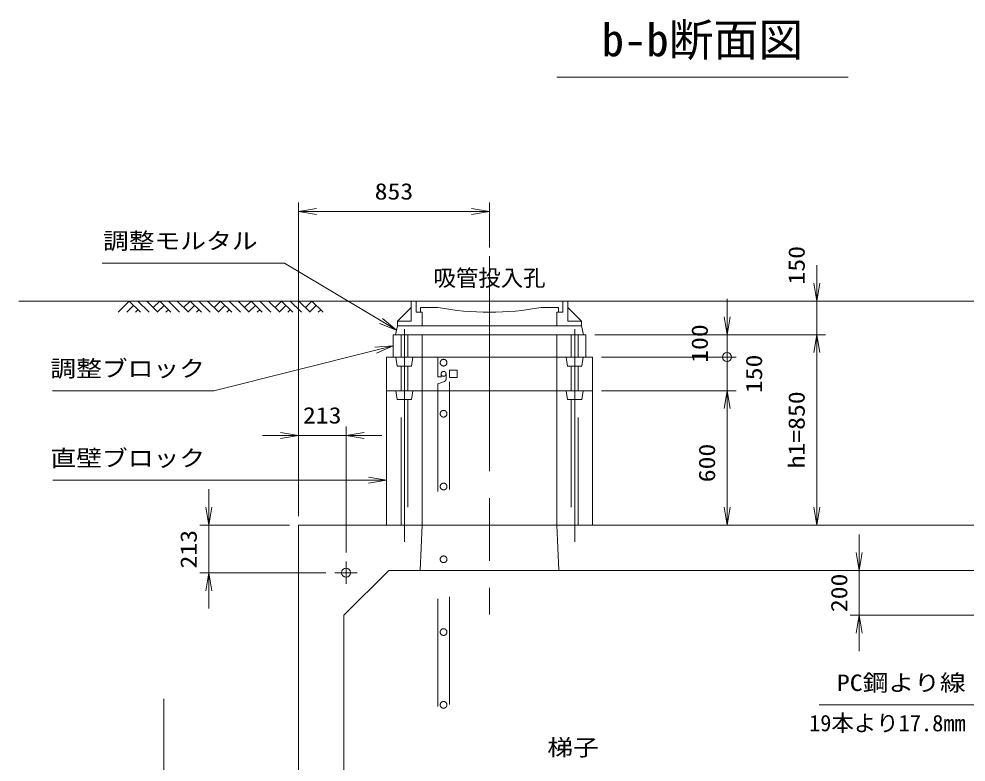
# Model space of a CAD drawing. Units: millimetres at full size. Extents: x 37600 to 71200, y -55520 to -31760.
# Drawn here: x 53105 to 57332, y -48170 to -44852 of the extents above; entities that cross this region are included whole.
import ezdxf
from ezdxf.enums import TextEntityAlignment as Align

# ---------------------------------------------------------------- set-up
doc = ezdxf.new("R2010")
doc.units = ezdxf.units.MM
doc.header["$LTSCALE"] = 80.0044
doc.linetypes.add('CHAIN', pattern=[18.5, 12, -1.5, 3.5, -1.5])
doc.linetypes.add('DASHED_SPACED', pattern=[12, 6, -6])
for name, color, linetype, lineweight in [('0_2', 4, 'Continuous', 13), ('FRP', 4, 'DASHED_SPACED', 13), ('寸法', 6, 'Continuous', 13), ('文字', 2, 'Continuous', 13), ('ﾊｯﾁﾝｸﾞ', 4, 'Continuous', 9)]:
    doc.layers.add(name, color=color, linetype=linetype, lineweight=lineweight)
doc.styles.add('ＭＳ ゴシック', font='')
doc.styles.get('ＭＳ ゴシック').set_extended_font_data('MS Gothic')

# ---------------------------------------------------------------- blocks, each defined once
blk = doc.blocks.new('open_arrow')
at = {"color": 0, "linetype": 'Continuous', "lineweight": -2}
blk.add_lwpolyline([(7.5, 1.25), (0, 0), (7.5, -1.25)], dxfattribs=at)
blk = doc.blocks.new('dimension_origin')
at = {"color": 0, "linetype": 'Continuous', "lineweight": -2}
blk.add_circle((0, 0), 1.25, dxfattribs=at)

msp = doc.modelspace()

# ---------------------------------------------------------------- linework, layer by layer
at = {"layer": '0_2', "color": 2, "linetype": 'CHAIN'}
for p, q in [((55205, -45912), (55205, -47512)), ((54825, -46237), (54825, -47187)), ((55585, -46237), (55585, -47187)), ((54565, -47275), (54565, -47375)), ((54515, -47325), (54615, -47325))]:
    msp.add_line(p, q, dxfattribs=at)
at = {"layer": '0_2'}
for p, q in [((59205, -46112), (53105, -46112)), ((54856, -46112), (55554, -46112)), ((54856, -46202), (54856, -46112)), ((54878, -46162), (54878, -46112)), ((55532, -46162), (55532, -46112)), ((55554, -46202), (55554, -46112)), ((54795, -46202), (54856, -46141)), ((54896.5, -46140), (54975, -46140)), ((54896.5, -46162), (54896.5, -46140)), ((55435, -46140), (55513.5, -46140)), ((55513.5, -46162), (55513.5, -46140)), ((55554, -46141), (55615, -46202)), ((54878, -46162), (54905, -46162)), ((54905, -46222), (54905, -46162)), ((55505, -46162), (55532, -46162)), ((55505, -46222), (55505, -46162)), ((54795, -46222), (54795, -46202)), ((54795, -46202), (54856, -46202)), ((54795, -46222), (55615, -46222)), ((55615, -46202), (55554, -46202)), ((55615, -46222), (55615, -46202)), ((54795, -46262), (55615, -46262))]:
    msp.add_line(p, q, dxfattribs=at)
msp.add_lwpolyline([(54795, -46222), (55615, -46222), (55625, -46262), (54785, -46262)], close=True, dxfattribs=at)
at = {"layer": '0_2', "color": 3}
for points in [[(54775, -46362), (55635, -46362), (55635, -46262), (54775, -46262)], [(54905, -46512), (55505, -46512), (55505, -46262), (54905, -46262)], [(54905, -46362), (55505, -46362), (55505, -46262), (54905, -46262)], [(54745, -46512), (55665, -46512), (55665, -46362), (54745, -46362)], [(54745, -47112), (55665, -47112), (55665, -46512), (54745, -46512)], [(54905, -47112), (55505, -47112), (55505, -46512), (54905, -46512)], [(54352, -49568), (57958, -49568), (57958, -47112), (54352, -47112)], [(54895, -47315), (55515, -47315), (55505, -47112), (54905, -47112)], [(54755, -49365), (57555, -49365), (57755, -49165), (57755, -47515), (57555, -47315), (54755, -47315), (54555, -47515), (54555, -49165)]]:
    msp.add_lwpolyline(points, close=True, dxfattribs=at)
at = {"layer": '0_2', "linetype": 'DASHED_SPACED'}
for points in [[(54840, -46362), (54810, -46362), (54810, -46262), (54840, -46262)], [(55570, -46362), (55600, -46362), (55600, -46262), (55570, -46262)], [(54857.5, -46402), (54792.5, -46402), (54787.5, -46362), (54862.5, -46362)], [(55552.5, -46402), (55617.5, -46402), (55622.5, -46362), (55547.5, -46362)], [(54840, -46512), (54810, -46512), (54810, -46402), (54840, -46402)], [(55570, -46512), (55600, -46512), (55600, -46402), (55570, -46402)], [(54857.5, -46552), (54792.5, -46552), (54787.5, -46512), (54862.5, -46512)], [(55552.5, -46552), (55617.5, -46552), (55622.5, -46512), (55547.5, -46512)], [(54840, -47112), (54810, -47112), (54810, -46552), (54840, -46552)], [(55570, -47112), (55600, -47112), (55600, -46552), (55570, -46552)]]:
    msp.add_lwpolyline(points, close=True, dxfattribs=at)
at = {"layer": '0_2', "color": 3}
msp.add_lwpolyline([(54905, -46262), (55505, -46262), (54905, -46262)], dxfattribs=at)
at = {"layer": '0_2'}
msp.add_lwpolyline([(54205, -49888), (53752, -49888), (53752, -47888)], dxfattribs=at)
at = {"layer": '0_2', "color": 3}
msp.add_circle((54565, -47325), 20, dxfattribs=at)
at = {"layer": '0_2'}
msp.add_arc((55205, -44948.73), 1213.27, 259.07231, 280.92769, dxfattribs=at)
at = {"layer": 'FRP'}
for p, q in [((55011, -46437), (55011, -46461.09)), ((55004.54, -46470.44), (54974, -46482))]:
    msp.add_line(p, q, dxfattribs=at)
msp.add_lwpolyline([(54974, -46482), (54974, -49833), (55026, -49833), (55026, -46362), (54974, -46362), (54974, -46450), (54989, -46450), (54989, -46437)], dxfattribs=at)
msp.add_lwpolyline([(55026, -46453), (55060, -46453), (55060, -46421), (55026, -46421)], close=True, dxfattribs=at)
for centre, radius in [((55000, -46387), 15), ((55000, -46437), 11), ((55000, -46615), 15), ((55000, -46940), 15), ((55000, -47265), 15), ((55000, -47590), 15), ((55000, -47915), 15)]:
    msp.add_circle(centre, radius, dxfattribs=at)
for centre, radius, start, end in [((55000, -46437), 11, 90, 180), ((55000, -46437), 11, 0, 90), ((55001, -46461.09), 10, 290.72556, 0)]:
    msp.add_arc(centre, radius, start, end, dxfattribs=at)
at = {"layer": '寸法'}
for p, q in [((54352, -47072), (54352, -45672)), ((55205, -45872), (55205, -45672)), ((54352, -45712), (55205, -45712)), ((56665, -46422), (56665, -45952)), ((55705, -46112), (56705, -46112)), ((56265, -46442), (56265, -46102)), ((55675, -46262), (56305, -46262)), ((55705, -46262), (56705, -46262)), ((55705, -46262), (56705, -46262)), ((56665, -47112), (56665, -46262)), ((56265, -46282), (56265, -46672)), ((55705, -46362), (56305, -46362)), ((55705, -46362), (56305, -46362)), ((55705, -46512), (56305, -46512)), ((55705, -46512), (56305, -46512)), ((56265, -46512), (56265, -47112)), ((54352, -47072), (54352, -46672)), ((54565, -47235), (54565, -46672)), ((54192, -46712), (54725, -46712)), ((53952, -46952), (53952, -47485)), ((54312, -47112), (53912, -47112)), ((55705, -47112), (56705, -47112)), ((55705, -47112), (56305, -47112)), ((56855, -47155), (56855, -47675)), ((54475, -47325), (53912, -47325)), ((57515, -47315), (56815, -47315)), ((57715, -47515), (56815, -47515))]:
    msp.add_line(p, q, dxfattribs=at)
for points in [[(54790, -46242), (54721.4, -46200.84), (54290, -45942), (53476.67, -45942)], [(54775, -46312), (54697.39, -46331.4), (53975, -46512), (53255, -46512)], [(54745, -46912), (54665, -46912), (53975.67, -46912), (53255.67, -46912)], [(57745, -47325), (57709.22, -47396.55), (57450, -47915), (56676.67, -47915)]]:
    msp.add_lwpolyline(points, dxfattribs=at)
at = {"layer": '文字'}
msp.add_line((56805, -45112), (55505, -45112), dxfattribs=at)
at = {"layer": 'ﾊｯﾁﾝｸﾞ'}
for p, q in [((53547.35, -46162), (53597.35, -46112)), ((53597.35, -46112), (53647.35, -46162)), ((53636.24, -46112), (53686.24, -46162)), ((53675.13, -46112), (53725.13, -46162)), ((53704.18, -46141.05), (53733.24, -46112)), ((53733.24, -46112), (53783.24, -46162)), ((53772.13, -46112), (53822.13, -46162)), ((53811.02, -46112), (53861.02, -46162)), ((53840.07, -46141.05), (53869.12, -46112)), ((53869.12, -46112), (53919.12, -46162)), ((53908.01, -46112), (53958.01, -46162)), ((53946.9, -46112), (53996.9, -46162)), ((53975.95, -46141.05), (54005, -46112)), ((54005, -46112), (54055, -46162)), ((54043.89, -46112), (54093.89, -46162)), ((54082.78, -46112), (54132.78, -46162)), ((54111.83, -46141.05), (54140.88, -46112)), ((54140.88, -46112), (54190.88, -46162)), ((54179.77, -46112), (54229.77, -46162)), ((54218.66, -46112), (54268.66, -46162)), ((54247.71, -46141.05), (54276.76, -46112)), ((54276.76, -46112), (54326.76, -46162)), ((54315.65, -46112), (54365.65, -46162)), ((54354.54, -46112), (54404.54, -46162)), ((54383.59, -46141.05), (54412.65, -46112)), ((54412.65, -46112), (54462.65, -46162)), ((53586.24, -46162), (53616.8, -46131.44)), ((53625.13, -46162), (53636.24, -46150.89)), ((53723.63, -46160.5), (53752.68, -46131.44)), ((53761.02, -46162), (53772.13, -46150.89)), ((53859.51, -46160.5), (53888.56, -46131.44)), ((53896.9, -46162), (53908.01, -46150.89)), ((53995.39, -46160.5), (54024.44, -46131.44)), ((54032.78, -46162), (54043.89, -46150.89)), ((54131.28, -46160.5), (54160.33, -46131.44)), ((54168.66, -46162), (54179.77, -46150.89)), ((54267.16, -46160.5), (54296.21, -46131.44)), ((54304.54, -46162), (54315.65, -46150.89)), ((54403.04, -46160.5), (54432.09, -46131.44)), ((54440.43, -46162), (54451.54, -46150.89))]:
    msp.add_line(p, q, dxfattribs=at)

# ---------------------------------------------------------------- block references
at = {"layer": '寸法', "xscale": 10.7, "yscale": 10.7}
for p in [(54352, -45712), (54565, -46712)]:
    msp.add_blockref('open_arrow', p, dxfattribs=at)
at = {"layer": '寸法'}
for name, p, xscale, yscale, rotation in [('open_arrow', (55205, -45712), 10.7, 10.7, 180), ('open_arrow', (56665, -46112), 10.7, 10.7, 90), ('open_arrow', (54790, -46242), 10.7, 10.7, 149), ('open_arrow', (56265, -46262), 10.7, 10.7, 90), ('open_arrow', (56665, -46262), 10.7, 10.7, 270), ('open_arrow', (56665, -46262), 10.7, 10.7, 270), ('open_arrow', (54775, -46312), 10.7, 10.7, 194), ('dimension_origin', (56265, -46362), 16, 16, 90), ('dimension_origin', (56265, -46362), 16, 16, 270), ('open_arrow', (56265, -46512), 10.7, 10.7, 270), ('open_arrow', (56265, -46512), 10.7, 10.7, 270), ('open_arrow', (54352, -46712), 10.7, 10.7, 180), ('open_arrow', (54745, -46912), 10.7, 10.7, 180), ('open_arrow', (53952, -47112), 10.7, 10.7, 90), ('open_arrow', (56265, -47112), 10.7, 10.7, 90), ('open_arrow', (56665, -47112), 10.7, 10.7, 90), ('open_arrow', (56855, -47315), 10.7, 10.7, 90), ('open_arrow', (53952, -47325), 10.7, 10.7, 270), ('open_arrow', (56855, -47515), 10.7, 10.7, 270)]:
    msp.add_blockref(name, p, dxfattribs=dict(at, xscale=xscale, yscale=yscale, rotation=rotation))

# ---------------------------------------------------------------- texts
at = {"layer": '寸法', "style": 'ＭＳ ゴシック', "width": 1.15}
for s, p in [('853', (54778.5, -45622)), ('213', (54458.5, -46622))]:
    msp.add_text(s, height=73.31, dxfattribs=at).set_placement(p, align=Align.MIDDLE_CENTER)
for s, p in [('調整モルタル', (54170, -45902)), ('調整ブロック', (53935, -46472)), ('直壁ブロック', (53935.67, -46872)), ('PC鋼より線', (57330, -47875))]:
    msp.add_text(s, height=73.31, dxfattribs=at).set_placement(p, align=Align.BOTTOM_RIGHT)
for s, p in [('150', (56575, -45952)), ('100', (56142.59, -46301.58)), ('150', (56384.94, -46437)), ('h1=850', (56575, -46687)), ('600', (56175, -46834.89)), ('213', (53862, -47220)), ('200', (56765, -47415))]:
    msp.add_text(s, height=73.31, rotation=90, dxfattribs=at).set_placement(p, align=Align.MIDDLE_CENTER)
at = {"layer": '寸法', "color": 3, "style": 'ＭＳ ゴシック'}
msp.add_text('19本より17.8mm', height=73.31, dxfattribs=at).set_placement((57330, -48055), align=Align.BOTTOM_RIGHT)
at = {"layer": '寸法', "style": 'ＭＳ ゴシック', "width": 1.15}
msp.add_text('梯子', height=73.31, dxfattribs=at).set_placement((55462.67, -48164), align=Align.BOTTOM_LEFT)
at = {"layer": '文字', "style": 'ＭＳ ゴシック'}
for s, height, p in [('b-b断面図', 146.6, (56155, -44872)), ('吸管投入孔', 73.31, (55205, -45972))]:
    msp.add_text(s, height=height, dxfattribs=at).set_placement(p, align=Align.TOP_CENTER)

doc.saveas('drawing.dxf')
